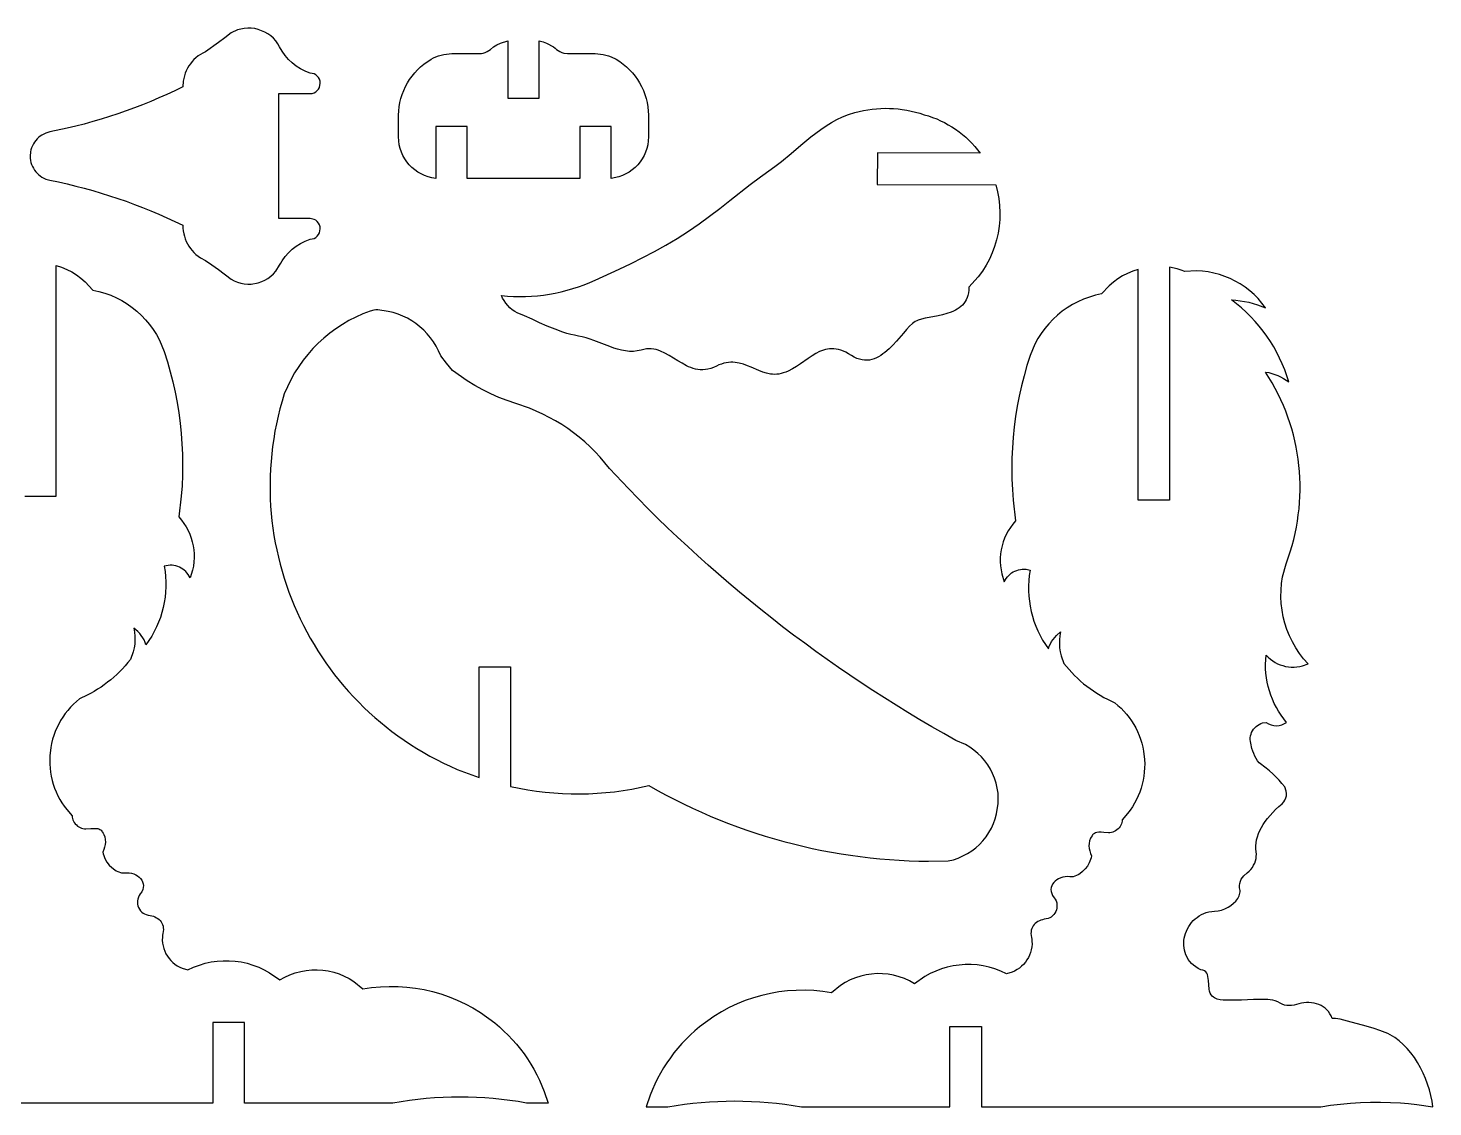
# Model space of a CAD drawing. Extents: x -32.1 to 67.2, y -16.6 to 37.5.
# Drawn here: x 29.27 to 62.83, y 11.76 to 37.53 of the extents above; entities that cross this region are included whole.
import ezdxf

# ---------------------------------------------------------------- set-up
doc = ezdxf.new("R2010")
doc.units = 0

msp = doc.modelspace()

# ---------------------------------------------------------------- linework, layer by layer
for points in [[(32.964, 32.823), (32.966, 32.755), (32.973, 32.689), (32.984, 32.623), (33, 32.56), (33.021, 32.497), (33.046, 32.437), (33.075, 32.379), (33.108, 32.323), (33.145, 32.269), (33.186, 32.218), (33.23, 32.171), (33.278, 32.126), (33.33, 32.085), (33.384, 32.047), (33.502, 31.984), (33.658, 31.876), (33.813, 31.765), (34.115, 31.536), (34.19, 31.496), (34.268, 31.464), (34.349, 31.44), (34.432, 31.425), (34.516, 31.418), (34.6, 31.42), (34.767, 31.45), (34.848, 31.477), (34.925, 31.513), (34.997, 31.556), (35.065, 31.606), (35.127, 31.662), (35.183, 31.725), (35.276, 31.867), (35.306, 31.921), (35.338, 31.974), (35.409, 32.074), (35.49, 32.166), (35.579, 32.25), (35.675, 32.325), (35.778, 32.391), (35.888, 32.446), (36.003, 32.491), (36.052, 32.496), (36.099, 32.511), (36.141, 32.533), (36.177, 32.563), (36.207, 32.6), (36.23, 32.642), (36.249, 32.738), (36.244, 32.787), (36.23, 32.833), (36.207, 32.875), (36.177, 32.912), (36.141, 32.942), (36.099, 32.965), (36.003, 32.984), (35.26, 32.984), (35.26, 35.968), (36.003, 35.968), (36.052, 35.973), (36.099, 35.988), (36.141, 36.011), (36.177, 36.041), (36.207, 36.077), (36.23, 36.119), (36.249, 36.215), (36.244, 36.264), (36.23, 36.311), (36.207, 36.353), (36.177, 36.389), (36.141, 36.419), (36.099, 36.442), (36.003, 36.461), (35.945, 36.482), (35.888, 36.506), (35.778, 36.562), (35.675, 36.628), (35.579, 36.703), (35.49, 36.786), (35.409, 36.879), (35.338, 36.979), (35.276, 37.086), (35.233, 37.159), (35.183, 37.228), (35.127, 37.29), (35.065, 37.347), (34.997, 37.397), (34.925, 37.44), (34.767, 37.503), (34.684, 37.522), (34.6, 37.532), (34.516, 37.534), (34.432, 37.527), (34.349, 37.512), (34.268, 37.489), (34.115, 37.417), (33.965, 37.301), (33.813, 37.187), (33.502, 36.969), (33.442, 36.939), (33.384, 36.905), (33.33, 36.868), (33.278, 36.826), (33.23, 36.782), (33.186, 36.734), (33.145, 36.683), (33.108, 36.63), (33.075, 36.574), (33.046, 36.515), (33.021, 36.455), (33, 36.393), (32.984, 36.329), (32.973, 36.264), (32.964, 36.13), (32.775, 36.038), (32.584, 35.95), (32.392, 35.865), (32.198, 35.783), (32.003, 35.704), (31.807, 35.628), (31.61, 35.556), (31.412, 35.487), (31.212, 35.421), (31.011, 35.358), (30.81, 35.299), (30.607, 35.243), (30.404, 35.19), (30.2, 35.141), (29.788, 35.052), (29.738, 35.04), (29.689, 35.023), (29.643, 35.002), (29.599, 34.978), (29.557, 34.951), (29.518, 34.92), (29.482, 34.885), (29.449, 34.849), (29.419, 34.809), (29.393, 34.767), (29.37, 34.723), (29.351, 34.677), (29.336, 34.629), (29.325, 34.579), (29.316, 34.476), (29.318, 34.424), (29.325, 34.373), (29.336, 34.324), (29.351, 34.276), (29.37, 34.23), (29.393, 34.185), (29.419, 34.143), (29.449, 34.104), (29.482, 34.067), (29.518, 34.033), (29.557, 34.002), (29.599, 33.974), (29.643, 33.95), (29.689, 33.929), (29.788, 33.9), (29.994, 33.858), (30.2, 33.812), (30.404, 33.762), (30.607, 33.709), (30.81, 33.653), (31.011, 33.594), (31.212, 33.531), (31.412, 33.465), (31.61, 33.396), (31.807, 33.324), (32.003, 33.248), (32.198, 33.17), (32.392, 33.088), (32.584, 33.002), (32.964, 32.823)], [(40.727, 35.862), (41.479, 35.862), (41.479, 37.231), (41.569, 37.204), (41.656, 37.171), (41.823, 37.087), (41.857, 37.053), (41.894, 37.022), (41.933, 36.995), (41.974, 36.972), (42.018, 36.953), (42.063, 36.939), (42.158, 36.924), (42.813, 36.924), (42.879, 36.922), (42.944, 36.915), (43.008, 36.905), (43.072, 36.89), (43.135, 36.871), (43.196, 36.847), (43.313, 36.789), (43.401, 36.734), (43.483, 36.674), (43.562, 36.61), (43.635, 36.54), (43.704, 36.467), (43.767, 36.389), (43.825, 36.308), (43.878, 36.223), (43.925, 36.135), (43.967, 36.044), (44.003, 35.95), (44.032, 35.854), (44.056, 35.756), (44.073, 35.656), (44.088, 35.451), (44.088, 34.934), (44.083, 34.84), (44.07, 34.748), (44.049, 34.659), (44.02, 34.573), (43.983, 34.49), (43.94, 34.412), (43.889, 34.338), (43.833, 34.269), (43.77, 34.206), (43.702, 34.148), (43.629, 34.096), (43.551, 34.051), (43.468, 34.013), (43.382, 33.982), (43.198, 33.945), (43.198, 35.181), (42.446, 35.181), (42.446, 33.94), (39.76, 33.94), (39.76, 35.181), (39.008, 35.181), (39.008, 33.945), (38.915, 33.96), (38.825, 33.982), (38.738, 34.013), (38.656, 34.051), (38.578, 34.096), (38.505, 34.148), (38.436, 34.206), (38.374, 34.269), (38.317, 34.338), (38.267, 34.412), (38.223, 34.49), (38.187, 34.573), (38.158, 34.659), (38.136, 34.748), (38.119, 34.934), (38.119, 35.451), (38.123, 35.554), (38.134, 35.656), (38.151, 35.756), (38.174, 35.854), (38.204, 35.95), (38.24, 36.044), (38.281, 36.135), (38.329, 36.223), (38.381, 36.308), (38.44, 36.389), (38.503, 36.467), (38.572, 36.54), (38.645, 36.61), (38.723, 36.674), (38.893, 36.789), (38.951, 36.82), (39.011, 36.847), (39.072, 36.871), (39.135, 36.89), (39.198, 36.905), (39.263, 36.915), (39.394, 36.924), (40.049, 36.924), (40.097, 36.929), (40.143, 36.939), (40.189, 36.953), (40.232, 36.972), (40.274, 36.995), (40.313, 37.022), (40.383, 37.087), (40.466, 37.132), (40.551, 37.171), (40.727, 37.231), (40.727, 35.862)], [(52.015, 34.543), (49.558, 34.552), (49.555, 33.8), (52.386, 33.789), (52.428, 33.625), (52.458, 33.46), (52.477, 33.294), (52.484, 33.128), (52.481, 32.963), (52.466, 32.799), (52.44, 32.636), (52.404, 32.476), (52.357, 32.319), (52.3, 32.165), (52.232, 32.015), (52.154, 31.869), (52.066, 31.728), (51.968, 31.593), (51.743, 31.342), (51.74, 31.273), (51.732, 31.209), (51.719, 31.15), (51.701, 31.095), (51.678, 31.045), (51.651, 30.999), (51.621, 30.956), (51.587, 30.918), (51.549, 30.882), (51.509, 30.85), (51.466, 30.821), (51.42, 30.795), (51.373, 30.772), (51.323, 30.75), (51.22, 30.714), (51.114, 30.685), (51.006, 30.66), (50.796, 30.62), (50.698, 30.601), (50.609, 30.58), (50.53, 30.555), (50.496, 30.54), (50.464, 30.525), (50.432, 30.504), (50.398, 30.478), (50.328, 30.414), (50.255, 30.337), (50.179, 30.249), (50.015, 30.059), (49.927, 29.963), (49.835, 29.871), (49.739, 29.787), (49.69, 29.749), (49.639, 29.714), (49.587, 29.683), (49.534, 29.656), (49.48, 29.634), (49.424, 29.617), (49.368, 29.605), (49.31, 29.599), (49.251, 29.6), (49.19, 29.607), (49.129, 29.622), (49.066, 29.644), (49.001, 29.675), (48.936, 29.714), (48.87, 29.755), (48.806, 29.789), (48.745, 29.817), (48.686, 29.839), (48.628, 29.856), (48.573, 29.867), (48.519, 29.874), (48.467, 29.876), (48.416, 29.873), (48.366, 29.866), (48.317, 29.856), (48.27, 29.842), (48.223, 29.825), (48.177, 29.805), (48.086, 29.757), (47.997, 29.702), (47.907, 29.641), (47.724, 29.513), (47.628, 29.45), (47.528, 29.391), (47.423, 29.339), (47.367, 29.316), (47.31, 29.296), (47.257, 29.281), (47.205, 29.27), (47.154, 29.264), (47.104, 29.262), (47.055, 29.264), (47.007, 29.269), (46.912, 29.288), (46.819, 29.317), (46.727, 29.352), (46.544, 29.431), (46.451, 29.47), (46.356, 29.504), (46.259, 29.53), (46.21, 29.54), (46.159, 29.547), (46.107, 29.551), (46.055, 29.551), (46.001, 29.547), (45.946, 29.539), (45.889, 29.527), (45.831, 29.509), (45.772, 29.486), (45.71, 29.458), (45.642, 29.427), (45.575, 29.403), (45.51, 29.386), (45.447, 29.375), (45.386, 29.371), (45.327, 29.372), (45.268, 29.378), (45.211, 29.389), (45.156, 29.404), (45.101, 29.423), (45.047, 29.445), (44.994, 29.47), (44.891, 29.526), (44.788, 29.588), (44.585, 29.714), (44.482, 29.77), (44.377, 29.818), (44.323, 29.837), (44.269, 29.853), (44.213, 29.864), (44.156, 29.871), (44.097, 29.872), (44.038, 29.869), (43.976, 29.859), (43.913, 29.843), (43.867, 29.83), (43.82, 29.821), (43.727, 29.811), (43.634, 29.811), (43.54, 29.821), (43.446, 29.838), (43.352, 29.862), (43.257, 29.891), (43.163, 29.925), (42.974, 29.998), (42.786, 30.072), (42.692, 30.105), (42.599, 30.135), (42.507, 30.16), (42.415, 30.178), (42.322, 30.195), (42.23, 30.216), (42.137, 30.242), (42.044, 30.271), (41.858, 30.338), (41.672, 30.413), (41.488, 30.494), (41.306, 30.577), (41.128, 30.657), (40.953, 30.732), (40.892, 30.763), (40.834, 30.803), (40.778, 30.851), (40.727, 30.905), (40.68, 30.963), (40.638, 31.023), (40.603, 31.084), (40.574, 31.143), (40.717, 31.13), (40.861, 31.122), (41.005, 31.12), (41.149, 31.122), (41.292, 31.129), (41.436, 31.14), (41.579, 31.157), (41.721, 31.178), (41.863, 31.204), (42.004, 31.235), (42.143, 31.27), (42.281, 31.31), (42.418, 31.354), (42.553, 31.403), (42.686, 31.456), (42.817, 31.513), (43.388, 31.777), (43.672, 31.913), (43.953, 32.052), (44.232, 32.198), (44.507, 32.35), (44.778, 32.51), (44.912, 32.594), (45.044, 32.681), (45.299, 32.857), (45.548, 33.041), (45.793, 33.228), (46.036, 33.419), (46.522, 33.799), (46.768, 33.984), (47.018, 34.164), (47.142, 34.253), (47.263, 34.347), (47.499, 34.541), (47.732, 34.739), (47.966, 34.933), (48.085, 35.026), (48.207, 35.115), (48.331, 35.2), (48.459, 35.278), (48.59, 35.35), (48.727, 35.414), (48.869, 35.47), (49.017, 35.516), (49.121, 35.542), (49.225, 35.564), (49.329, 35.583), (49.432, 35.597), (49.535, 35.608), (49.638, 35.615), (49.741, 35.618), (49.843, 35.617), (49.946, 35.612), (50.05, 35.603), (50.153, 35.59), (50.257, 35.573), (50.362, 35.552), (50.467, 35.527), (50.572, 35.498), (50.679, 35.465), (50.779, 35.436), (50.877, 35.402), (50.974, 35.364), (51.068, 35.322), (51.161, 35.277), (51.251, 35.227), (51.34, 35.174), (51.426, 35.118), (51.509, 35.057), (51.59, 34.994), (51.668, 34.927), (51.744, 34.856), (51.816, 34.782), (51.886, 34.705), (52.015, 34.543)], [(56.903, 31.723), (56.814, 31.755), (56.723, 31.782), (56.538, 31.82), (56.538, 26.258), (55.786, 26.258), (55.786, 31.77), (55.659, 31.727), (55.536, 31.675), (55.417, 31.614), (55.304, 31.545), (55.196, 31.466), (55.095, 31.38), (54.912, 31.184), (54.765, 31.151), (54.622, 31.109), (54.483, 31.058), (54.348, 30.998), (54.218, 30.93), (54.093, 30.853), (53.974, 30.769), (53.861, 30.677), (53.753, 30.578), (53.652, 30.473), (53.558, 30.36), (53.472, 30.242), (53.393, 30.117), (53.322, 29.987), (53.205, 29.712), (53.13, 29.472), (53.061, 29.231), (53, 28.989), (52.945, 28.745), (52.898, 28.499), (52.859, 28.253), (52.826, 28.005), (52.8, 27.757), (52.782, 27.508), (52.771, 27.259), (52.767, 27.01), (52.771, 26.76), (52.782, 26.51), (52.8, 26.26), (52.858, 25.762), (52.793, 25.686), (52.735, 25.607), (52.683, 25.524), (52.637, 25.438), (52.597, 25.349), (52.564, 25.259), (52.536, 25.166), (52.516, 25.072), (52.502, 24.977), (52.494, 24.88), (52.493, 24.784), (52.498, 24.687), (52.511, 24.59), (52.53, 24.494), (52.589, 24.305), (52.61, 24.348), (52.635, 24.388), (52.663, 24.425), (52.694, 24.459), (52.728, 24.49), (52.764, 24.518), (52.803, 24.542), (52.843, 24.563), (52.885, 24.58), (52.929, 24.593), (52.974, 24.602), (53.019, 24.607), (53.065, 24.608), (53.112, 24.605), (53.205, 24.585), (53.186, 24.461), (53.174, 24.337), (53.168, 24.213), (53.168, 24.089), (53.175, 23.966), (53.188, 23.844), (53.206, 23.722), (53.231, 23.601), (53.262, 23.482), (53.299, 23.365), (53.342, 23.249), (53.39, 23.136), (53.445, 23.024), (53.505, 22.916), (53.642, 22.707), (53.664, 22.766), (53.69, 22.824), (53.72, 22.878), (53.755, 22.93), (53.793, 22.98), (53.836, 23.026), (53.931, 23.108), (53.915, 23.013), (53.907, 22.917), (53.906, 22.822), (53.912, 22.727), (53.926, 22.633), (53.947, 22.54), (54.012, 22.359), (54.073, 22.283), (54.136, 22.209), (54.202, 22.137), (54.269, 22.068), (54.339, 22.001), (54.411, 21.936), (54.485, 21.873), (54.561, 21.813), (54.638, 21.755), (54.718, 21.699), (54.799, 21.646), (54.881, 21.595), (54.966, 21.547), (55.052, 21.502), (55.228, 21.419), (55.305, 21.355), (55.378, 21.288), (55.447, 21.217), (55.511, 21.142), (55.572, 21.065), (55.629, 20.984), (55.681, 20.901), (55.729, 20.815), (55.772, 20.727), (55.81, 20.637), (55.844, 20.545), (55.873, 20.451), (55.897, 20.355), (55.916, 20.258), (55.939, 20.06), (55.943, 19.96), (55.941, 19.86), (55.934, 19.762), (55.922, 19.664), (55.905, 19.567), (55.883, 19.471), (55.856, 19.377), (55.824, 19.284), (55.787, 19.193), (55.746, 19.104), (55.7, 19.017), (55.649, 18.933), (55.594, 18.851), (55.534, 18.772), (55.402, 18.622), (55.405, 18.589), (55.4, 18.556), (55.391, 18.523), (55.376, 18.491), (55.356, 18.46), (55.333, 18.431), (55.306, 18.404), (55.277, 18.38), (55.246, 18.359), (55.214, 18.341), (55.182, 18.328), (55.149, 18.319), (55.114, 18.314), (55.076, 18.313), (54.964, 18.32), (54.907, 18.324), (54.851, 18.324), (54.797, 18.317), (54.77, 18.309), (54.745, 18.298), (54.716, 18.277), (54.7, 18.26), (54.687, 18.242), (54.666, 18.21), (54.65, 18.179), (54.626, 18.118), (54.614, 18.057), (54.612, 17.996), (54.619, 17.936), (54.632, 17.877), (54.651, 17.818), (54.672, 17.759), (54.663, 17.715), (54.651, 17.673), (54.635, 17.631), (54.618, 17.591), (54.574, 17.515), (54.522, 17.447), (54.46, 17.385), (54.391, 17.333), (54.353, 17.31), (54.314, 17.29), (54.231, 17.257), (54.159, 17.262), (54.1, 17.265), (54.043, 17.261), (53.989, 17.251), (53.937, 17.235), (53.888, 17.214), (53.844, 17.189), (53.804, 17.158), (53.771, 17.124), (53.743, 17.087), (53.722, 17.046), (53.709, 17.002), (53.704, 16.956), (53.708, 16.909), (53.722, 16.86), (53.745, 16.81), (53.78, 16.76), (53.805, 16.723), (53.825, 16.684), (53.841, 16.636), (53.847, 16.595), (53.848, 16.554), (53.844, 16.513), (53.835, 16.473), (53.819, 16.431), (53.798, 16.392), (53.771, 16.356), (53.74, 16.324), (53.709, 16.299), (53.675, 16.279), (53.637, 16.264), (53.587, 16.252), (53.545, 16.245), (53.504, 16.235), (53.464, 16.223), (53.427, 16.207), (53.392, 16.189), (53.359, 16.168), (53.329, 16.145), (53.303, 16.118), (53.279, 16.089), (53.26, 16.058), (53.245, 16.024), (53.234, 15.987), (53.228, 15.947), (53.227, 15.905), (53.232, 15.861), (53.242, 15.813), (53.25, 15.771), (53.251, 15.723), (53.252, 15.653), (53.246, 15.585), (53.234, 15.518), (53.217, 15.453), (53.193, 15.39), (53.165, 15.33), (53.131, 15.273), (53.093, 15.219), (53.05, 15.168), (53.002, 15.122), (52.951, 15.08), (52.895, 15.042), (52.836, 15.009), (52.774, 14.982), (52.641, 14.943), (52.506, 15.007), (52.367, 15.059), (52.227, 15.101), (52.084, 15.132), (51.941, 15.153), (51.796, 15.163), (51.652, 15.163), (51.508, 15.152), (51.366, 15.131), (51.225, 15.1), (51.086, 15.059), (50.951, 15.008), (50.818, 14.947), (50.69, 14.875), (50.448, 14.703), (50.327, 14.771), (50.203, 14.828), (50.075, 14.873), (49.945, 14.908), (49.814, 14.931), (49.682, 14.944), (49.549, 14.946), (49.417, 14.937), (49.287, 14.917), (49.158, 14.887), (49.031, 14.846), (48.908, 14.795), (48.789, 14.734), (48.674, 14.662), (48.461, 14.487), (48.251, 14.52), (48.041, 14.54), (47.831, 14.549), (47.621, 14.547), (47.413, 14.533), (47.205, 14.509), (47, 14.473), (46.797, 14.426), (46.597, 14.369), (46.4, 14.301), (46.207, 14.223), (46.018, 14.134), (45.833, 14.035), (45.653, 13.925), (45.311, 13.676), (45.198, 13.581), (45.09, 13.483), (44.986, 13.38), (44.886, 13.274), (44.79, 13.165), (44.698, 13.052), (44.611, 12.935), (44.528, 12.816), (44.449, 12.693), (44.376, 12.568), (44.306, 12.44), (44.242, 12.309), (44.183, 12.176), (44.128, 12.041), (44.034, 11.763), (44.552, 11.763), (44.75, 11.796), (44.949, 11.825), (45.147, 11.85), (45.347, 11.87), (45.546, 11.885), (45.746, 11.896), (45.946, 11.903), (46.146, 11.905), (46.346, 11.903), (46.546, 11.896), (46.746, 11.885), (46.946, 11.87), (47.145, 11.85), (47.344, 11.825), (47.741, 11.763), (51.292, 11.763), (51.292, 13.685), (52.044, 13.685), (52.044, 11.763), (60.148, 11.763), (60.385, 11.801), (60.622, 11.832), (60.86, 11.855), (61.099, 11.871), (61.338, 11.879), (61.577, 11.88), (62.055, 11.86), (62.249, 11.843), (62.443, 11.821), (62.829, 11.763), (62.808, 11.897), (62.78, 12.033), (62.744, 12.169), (62.701, 12.304), (62.651, 12.438), (62.595, 12.57), (62.532, 12.698), (62.462, 12.821), (62.386, 12.94), (62.304, 13.052), (62.216, 13.157), (62.122, 13.254), (62.022, 13.342), (61.917, 13.42), (61.862, 13.455), (61.806, 13.487), (61.749, 13.516), (61.69, 13.542), (61.563, 13.591), (61.429, 13.636), (61.291, 13.677), (61.151, 13.715), (60.874, 13.786), (60.615, 13.855), (60.56, 13.867), (60.505, 13.873), (60.421, 13.877), (60.398, 13.936), (60.369, 13.99), (60.335, 14.039), (60.297, 14.083), (60.254, 14.122), (60.207, 14.156), (60.156, 14.185), (60.103, 14.209), (60.047, 14.228), (59.989, 14.242), (59.93, 14.251), (59.869, 14.255), (59.808, 14.255), (59.747, 14.249), (59.686, 14.239), (59.626, 14.223), (59.569, 14.207), (59.511, 14.195), (59.453, 14.186), (59.395, 14.182), (59.338, 14.185), (59.282, 14.195), (59.229, 14.214), (59.178, 14.242), (59.122, 14.274), (59.064, 14.297), (59.005, 14.313), (58.945, 14.323), (58.883, 14.329), (58.821, 14.331), (58.694, 14.332), (58.547, 14.329), (58.4, 14.322), (58.253, 14.316), (58.109, 14.315), (57.964, 14.313), (57.89, 14.312), (57.817, 14.314), (57.745, 14.322), (57.677, 14.338), (57.645, 14.351), (57.614, 14.366), (57.585, 14.385), (57.557, 14.408), (57.53, 14.443), (57.509, 14.483), (57.495, 14.528), (57.485, 14.577), (57.475, 14.68), (57.469, 14.784), (57.464, 14.833), (57.456, 14.88), (57.445, 14.922), (57.428, 14.96), (57.405, 14.991), (57.374, 15.015), (57.355, 15.024), (57.334, 15.031), (57.284, 15.037), (57.22, 15.071), (57.162, 15.108), (57.11, 15.148), (57.063, 15.192), (57.022, 15.239), (56.986, 15.288), (56.956, 15.34), (56.93, 15.393), (56.91, 15.448), (56.895, 15.504), (56.885, 15.562), (56.879, 15.619), (56.878, 15.678), (56.882, 15.736), (56.89, 15.794), (56.903, 15.852), (56.92, 15.908), (56.941, 15.964), (56.966, 16.017), (56.995, 16.07), (57.027, 16.119), (57.064, 16.167), (57.104, 16.212), (57.148, 16.253), (57.195, 16.291), (57.245, 16.326), (57.299, 16.356), (57.356, 16.382), (57.416, 16.404), (57.478, 16.42), (57.544, 16.432), (57.612, 16.437), (57.696, 16.446), (57.779, 16.466), (57.859, 16.494), (57.935, 16.531), (58.004, 16.576), (58.067, 16.626), (58.121, 16.681), (58.165, 16.741), (58.183, 16.772), (58.197, 16.803), (58.209, 16.835), (58.217, 16.868), (58.221, 16.9), (58.221, 16.933), (58.218, 16.966), (58.21, 16.998), (58.21, 17.051), (58.217, 17.103), (58.231, 17.153), (58.252, 17.2), (58.278, 17.245), (58.31, 17.285), (58.389, 17.354), (58.438, 17.394), (58.48, 17.438), (58.516, 17.485), (58.547, 17.535), (58.571, 17.587), (58.59, 17.64), (58.603, 17.694), (58.61, 17.748), (58.611, 17.802), (58.606, 17.854), (58.599, 17.926), (58.599, 17.999), (58.605, 18.071), (58.618, 18.145), (58.637, 18.218), (58.663, 18.292), (58.694, 18.365), (58.732, 18.438), (58.775, 18.511), (58.824, 18.584), (58.878, 18.656), (58.938, 18.727), (59.002, 18.798), (59.072, 18.868), (59.147, 18.937), (59.226, 19.005), (59.264, 19.047), (59.294, 19.093), (59.315, 19.144), (59.328, 19.197), (59.332, 19.251), (59.327, 19.305), (59.29, 19.41), (59.223, 19.491), (59.153, 19.57), (59.08, 19.645), (59.004, 19.718), (58.926, 19.788), (58.845, 19.855), (58.677, 19.98), (58.64, 20.033), (58.606, 20.088), (58.576, 20.145), (58.549, 20.203), (58.526, 20.263), (58.506, 20.324), (58.478, 20.45), (58.469, 20.493), (58.466, 20.538), (58.467, 20.582), (58.473, 20.625), (58.484, 20.668), (58.499, 20.709), (58.543, 20.786), (58.572, 20.821), (58.603, 20.851), (58.638, 20.878), (58.676, 20.901), (58.715, 20.92), (58.757, 20.934), (58.845, 20.949), (58.901, 20.913), (58.962, 20.887), (59.025, 20.871), (59.089, 20.866), (59.154, 20.871), (59.217, 20.887), (59.334, 20.949), (59.265, 21.034), (59.202, 21.122), (59.143, 21.213), (59.089, 21.306), (59.04, 21.402), (58.996, 21.5), (58.957, 21.6), (58.923, 21.701), (58.894, 21.805), (58.871, 21.909), (58.853, 22.015), (58.84, 22.122), (58.833, 22.23), (58.831, 22.338), (58.845, 22.555), (58.894, 22.505), (58.946, 22.459), (59.002, 22.419), (59.06, 22.383), (59.12, 22.351), (59.182, 22.325), (59.246, 22.304), (59.311, 22.287), (59.378, 22.276), (59.445, 22.27), (59.512, 22.269), (59.58, 22.273), (59.648, 22.283), (59.715, 22.298), (59.846, 22.344), (59.738, 22.468), (59.64, 22.597), (59.551, 22.732), (59.472, 22.872), (59.402, 23.016), (59.343, 23.165), (59.293, 23.316), (59.254, 23.47), (59.225, 23.627), (59.207, 23.785), (59.199, 23.944), (59.202, 24.104), (59.215, 24.264), (59.239, 24.424), (59.321, 24.74), (59.373, 24.883), (59.421, 25.026), (59.464, 25.171), (59.503, 25.316), (59.537, 25.462), (59.567, 25.609), (59.593, 25.756), (59.614, 25.904), (59.631, 26.052), (59.644, 26.2), (59.652, 26.348), (59.655, 26.496), (59.655, 26.645), (59.65, 26.793), (59.641, 26.94), (59.627, 27.088), (59.609, 27.235), (59.587, 27.381), (59.561, 27.527), (59.53, 27.672), (59.495, 27.816), (59.456, 27.959), (59.412, 28.101), (59.364, 28.242), (59.313, 28.382), (59.256, 28.52), (59.196, 28.657), (59.132, 28.793), (59.063, 28.927), (58.99, 29.059), (58.832, 29.318), (58.906, 29.303), (58.98, 29.284), (59.052, 29.26), (59.123, 29.233), (59.192, 29.201), (59.258, 29.166), (59.386, 29.083), (59.34, 29.229), (59.288, 29.372), (59.23, 29.513), (59.167, 29.651), (59.099, 29.786), (59.025, 29.918), (58.946, 30.047), (58.861, 30.173), (58.772, 30.295), (58.678, 30.414), (58.579, 30.528), (58.476, 30.639), (58.367, 30.746), (58.255, 30.848), (58.017, 31.039), (58.122, 31.032), (58.226, 31.021), (58.33, 31.005), (58.433, 30.984), (58.535, 30.958), (58.635, 30.927), (58.832, 30.852), (58.746, 30.965), (58.654, 31.071), (58.556, 31.169), (58.452, 31.261), (58.342, 31.345), (58.228, 31.421), (58.109, 31.49), (57.986, 31.55), (57.859, 31.603), (57.729, 31.647), (57.596, 31.682), (57.461, 31.708), (57.323, 31.726), (57.184, 31.735), (56.903, 31.723)], [(40.795, 22.279), (40.795, 19.417), (41, 19.375), (41.206, 19.338), (41.412, 19.307), (41.618, 19.282), (41.826, 19.262), (42.033, 19.249), (42.241, 19.242), (42.449, 19.24), (42.657, 19.244), (42.864, 19.254), (43.072, 19.27), (43.279, 19.292), (43.485, 19.32), (43.691, 19.354), (44.1, 19.439), (44.304, 19.324), (44.51, 19.212), (44.718, 19.104), (44.928, 19), (45.139, 18.9), (45.352, 18.803), (45.566, 18.71), (45.781, 18.621), (45.998, 18.536), (46.216, 18.454), (46.436, 18.376), (46.656, 18.302), (46.878, 18.232), (47.101, 18.166), (47.325, 18.103), (47.55, 18.044), (47.776, 17.99), (48.003, 17.939), (48.231, 17.891), (48.46, 17.848), (48.689, 17.809), (48.919, 17.774), (49.15, 17.742), (49.382, 17.715), (49.614, 17.691), (49.846, 17.672), (50.079, 17.656), (50.313, 17.644), (50.547, 17.637), (50.781, 17.633), (51.25, 17.638), (51.372, 17.669), (51.489, 17.708), (51.602, 17.757), (51.71, 17.815), (51.812, 17.88), (51.907, 17.954), (51.997, 18.034), (52.079, 18.122), (52.154, 18.215), (52.222, 18.315), (52.282, 18.42), (52.333, 18.53), (52.375, 18.644), (52.407, 18.762), (52.444, 19.01), (52.446, 19.135), (52.439, 19.259), (52.421, 19.381), (52.393, 19.499), (52.356, 19.615), (52.31, 19.726), (52.256, 19.834), (52.193, 19.936), (52.122, 20.033), (52.043, 20.124), (51.957, 20.209), (51.864, 20.287), (51.765, 20.357), (51.659, 20.42), (51.43, 20.519), (51.142, 20.681), (50.855, 20.845), (50.57, 21.013), (50.287, 21.183), (50.005, 21.356), (49.726, 21.532), (49.448, 21.71), (49.172, 21.892), (48.898, 22.075), (48.626, 22.262), (48.356, 22.451), (48.087, 22.643), (47.821, 22.838), (47.556, 23.035), (47.294, 23.235), (47.034, 23.437), (46.775, 23.642), (46.519, 23.849), (46.265, 24.059), (46.012, 24.272), (45.762, 24.487), (45.514, 24.704), (45.268, 24.924), (45.025, 25.147), (44.783, 25.372), (44.544, 25.599), (44.307, 25.829), (44.072, 26.061), (43.839, 26.296), (43.609, 26.533), (43.155, 27.014), (43.046, 27.151), (42.933, 27.282), (42.815, 27.409), (42.693, 27.531), (42.565, 27.647), (42.434, 27.759), (42.298, 27.865), (42.159, 27.966), (42.015, 28.061), (41.868, 28.151), (41.718, 28.235), (41.564, 28.313), (41.407, 28.385), (41.246, 28.451), (40.918, 28.564), (40.715, 28.634), (40.516, 28.713), (40.32, 28.8), (40.128, 28.896), (39.941, 29), (39.758, 29.111), (39.407, 29.358), (39.332, 29.442), (39.26, 29.528), (39.125, 29.708), (39.075, 29.823), (39.018, 29.933), (38.953, 30.038), (38.881, 30.137), (38.803, 30.23), (38.719, 30.318), (38.629, 30.399), (38.533, 30.474), (38.433, 30.541), (38.328, 30.602), (38.219, 30.655), (38.105, 30.701), (37.989, 30.738), (37.869, 30.767), (37.622, 30.8), (37.575, 30.8), (37.528, 30.796), (37.437, 30.775), (37.264, 30.708), (37.096, 30.631), (36.933, 30.547), (36.775, 30.454), (36.622, 30.353), (36.476, 30.245), (36.335, 30.129), (36.201, 30.006), (36.073, 29.877), (35.952, 29.74), (35.839, 29.598), (35.733, 29.449), (35.634, 29.295), (35.544, 29.135), (35.388, 28.8), (35.334, 28.621), (35.285, 28.441), (35.24, 28.262), (35.2, 28.082), (35.165, 27.902), (35.135, 27.722), (35.109, 27.543), (35.088, 27.363), (35.071, 27.183), (35.058, 27.004), (35.05, 26.825), (35.047, 26.647), (35.048, 26.469), (35.053, 26.291), (35.062, 26.114), (35.076, 25.938), (35.094, 25.762), (35.116, 25.587), (35.142, 25.413), (35.173, 25.24), (35.207, 25.069), (35.246, 24.898), (35.288, 24.728), (35.335, 24.56), (35.385, 24.392), (35.439, 24.227), (35.497, 24.062), (35.559, 23.899), (35.625, 23.738), (35.695, 23.578), (35.768, 23.421), (35.845, 23.264), (35.926, 23.11), (36.01, 22.958), (36.098, 22.807), (36.189, 22.659), (36.284, 22.513), (36.382, 22.369), (36.484, 22.227), (36.589, 22.088), (36.698, 21.951), (36.81, 21.817), (36.925, 21.685), (37.043, 21.555), (37.165, 21.429), (37.29, 21.305), (37.418, 21.184), (37.549, 21.066), (37.683, 20.951), (37.821, 20.839), (37.961, 20.73), (38.104, 20.624), (38.251, 20.521), (38.4, 20.422), (38.552, 20.326), (38.707, 20.234), (38.864, 20.145), (39.025, 20.06), (39.188, 19.978), (39.354, 19.901), (39.522, 19.827), (39.693, 19.757), (40.043, 19.628), (40.043, 22.279), (40.795, 22.279)]]:
    msp.add_lwpolyline(points, close=True)
msp.add_lwpolyline([(29.188, 26.351), (29.94, 26.351), (29.94, 31.863), (30.067, 31.821), (30.191, 31.769), (30.309, 31.708), (30.422, 31.638), (30.53, 31.56), (30.632, 31.473), (30.814, 31.277), (30.961, 31.245), (31.104, 31.202), (31.243, 31.151), (31.378, 31.091), (31.508, 31.023), (31.633, 30.947), (31.752, 30.862), (31.866, 30.771), (31.973, 30.672), (32.074, 30.566), (32.168, 30.454), (32.255, 30.335), (32.334, 30.211), (32.405, 30.081), (32.521, 29.805), (32.597, 29.565), (32.665, 29.324), (32.727, 29.082), (32.781, 28.838), (32.828, 28.592), (32.868, 28.346), (32.9, 28.099), (32.926, 27.85), (32.944, 27.602), (32.955, 27.352), (32.959, 27.103), (32.955, 26.853), (32.945, 26.603), (32.927, 26.354), (32.869, 25.856), (32.933, 25.779), (32.991, 25.7), (33.043, 25.617), (33.089, 25.531), (33.129, 25.443), (33.163, 25.352), (33.19, 25.259), (33.21, 25.165), (33.225, 25.07), (33.232, 24.974), (33.234, 24.877), (33.228, 24.78), (33.216, 24.684), (33.197, 24.587), (33.138, 24.398), (33.116, 24.441), (33.091, 24.481), (33.063, 24.519), (33.032, 24.553), (32.998, 24.584), (32.962, 24.611), (32.923, 24.635), (32.883, 24.656), (32.841, 24.673), (32.797, 24.686), (32.753, 24.695), (32.707, 24.701), (32.661, 24.702), (32.614, 24.698), (32.521, 24.678), (32.54, 24.555), (32.552, 24.431), (32.558, 24.307), (32.558, 24.183), (32.551, 24.059), (32.539, 23.937), (32.52, 23.815), (32.495, 23.695), (32.464, 23.576), (32.427, 23.458), (32.384, 23.342), (32.336, 23.229), (32.281, 23.118), (32.221, 23.009), (32.084, 22.8), (32.063, 22.86), (32.037, 22.917), (32.006, 22.972), (31.972, 23.024), (31.933, 23.073), (31.891, 23.119), (31.795, 23.201), (31.811, 23.106), (31.819, 23.011), (31.82, 22.915), (31.814, 22.82), (31.8, 22.726), (31.779, 22.633), (31.715, 22.452), (31.653, 22.376), (31.59, 22.302), (31.524, 22.231), (31.457, 22.161), (31.387, 22.094), (31.315, 22.029), (31.241, 21.966), (31.166, 21.906), (31.088, 21.848), (31.009, 21.792), (30.928, 21.739), (30.845, 21.689), (30.761, 21.641), (30.675, 21.595), (30.498, 21.513), (30.421, 21.449), (30.349, 21.381), (30.28, 21.31), (30.215, 21.235), (30.154, 21.158), (30.098, 21.077), (30.045, 20.994), (29.998, 20.909), (29.954, 20.821), (29.916, 20.73), (29.882, 20.638), (29.853, 20.544), (29.829, 20.448), (29.81, 20.351), (29.787, 20.153), (29.783, 20.053), (29.785, 19.954), (29.792, 19.855), (29.804, 19.757), (29.821, 19.66), (29.843, 19.564), (29.87, 19.47), (29.902, 19.377), (29.939, 19.286), (29.98, 19.197), (30.026, 19.11), (30.077, 19.026), (30.132, 18.944), (30.192, 18.865), (30.324, 18.716), (30.322, 18.683), (30.326, 18.65), (30.336, 18.617), (30.351, 18.585), (30.37, 18.554), (30.393, 18.525), (30.42, 18.498), (30.449, 18.473), (30.48, 18.452), (30.512, 18.434), (30.544, 18.421), (30.577, 18.412), (30.612, 18.407), (30.65, 18.406), (30.763, 18.413), (30.819, 18.417), (30.875, 18.417), (30.93, 18.41), (30.956, 18.402), (30.981, 18.391), (31.01, 18.37), (31.026, 18.353), (31.04, 18.335), (31.06, 18.304), (31.077, 18.272), (31.1, 18.211), (31.112, 18.15), (31.114, 18.089), (31.107, 18.029), (31.094, 17.97), (31.076, 17.911), (31.054, 17.852), (31.063, 17.809), (31.076, 17.766), (31.091, 17.724), (31.109, 17.684), (31.152, 17.609), (31.205, 17.54), (31.266, 17.479), (31.336, 17.426), (31.373, 17.403), (31.412, 17.383), (31.495, 17.351), (31.567, 17.355), (31.626, 17.358), (31.683, 17.354), (31.738, 17.344), (31.79, 17.328), (31.838, 17.308), (31.882, 17.282), (31.922, 17.252), (31.956, 17.217), (31.983, 17.18), (32.004, 17.139), (32.017, 17.095), (32.022, 17.05), (32.018, 17.002), (32.005, 16.953), (31.981, 16.903), (31.946, 16.853), (31.921, 16.817), (31.901, 16.777), (31.885, 16.729), (31.879, 16.688), (31.878, 16.647), (31.882, 16.607), (31.891, 16.567), (31.907, 16.525), (31.928, 16.485), (31.955, 16.449), (31.986, 16.417), (32.017, 16.392), (32.052, 16.372), (32.089, 16.357), (32.139, 16.346), (32.182, 16.338), (32.223, 16.328), (32.262, 16.316), (32.299, 16.3), (32.335, 16.282), (32.367, 16.261), (32.397, 16.238), (32.424, 16.212), (32.447, 16.183), (32.466, 16.151), (32.481, 16.117), (32.492, 16.08), (32.498, 16.041), (32.499, 15.999), (32.495, 15.954), (32.484, 15.907), (32.476, 15.864), (32.475, 15.817), (32.474, 15.747), (32.48, 15.678), (32.492, 15.611), (32.51, 15.546), (32.533, 15.483), (32.561, 15.423), (32.595, 15.366), (32.634, 15.312), (32.677, 15.262), (32.724, 15.215), (32.776, 15.173), (32.831, 15.135), (32.89, 15.103), (32.952, 15.075), (33.085, 15.037), (33.221, 15.1), (33.359, 15.152), (33.5, 15.194), (33.642, 15.225), (33.786, 15.246), (33.93, 15.256), (34.074, 15.256), (34.218, 15.245), (34.36, 15.225), (34.501, 15.194), (34.64, 15.152), (34.776, 15.101), (34.908, 15.04), (35.036, 14.969), (35.278, 14.797), (35.399, 14.864), (35.524, 14.921), (35.651, 14.967), (35.781, 15.001), (35.912, 15.025), (36.044, 15.037), (36.177, 15.039), (36.309, 15.03), (36.44, 15.011), (36.569, 14.98), (36.695, 14.94), (36.818, 14.888), (36.937, 14.827), (37.052, 14.755), (37.265, 14.581), (37.475, 14.613), (37.685, 14.633), (37.895, 14.642), (38.105, 14.64), (38.314, 14.626), (38.521, 14.602), (38.726, 14.566), (38.929, 14.52), (39.129, 14.462), (39.326, 14.394), (39.519, 14.316), (39.709, 14.227), (39.893, 14.128), (40.073, 14.018), (40.416, 13.769), (40.528, 13.675), (40.636, 13.576), (40.74, 13.474), (40.84, 13.367), (40.936, 13.258), (41.028, 13.145), (41.115, 13.029), (41.198, 12.909), (41.277, 12.787), (41.351, 12.661), (41.42, 12.533), (41.484, 12.403), (41.544, 12.27), (41.598, 12.134), (41.692, 11.856), (41.174, 11.856), (40.976, 11.89), (40.778, 11.919), (40.579, 11.943), (40.379, 11.963), (40.18, 11.978), (39.98, 11.99), (39.78, 11.996), (39.58, 11.998), (39.38, 11.996), (39.18, 11.99), (38.98, 11.978), (38.78, 11.963), (38.581, 11.943), (38.382, 11.919), (37.985, 11.856), (34.435, 11.856), (34.435, 13.778), (33.683, 13.778), (33.683, 11.856), (25.578, 11.856)])

doc.saveas('drawing.dxf')
